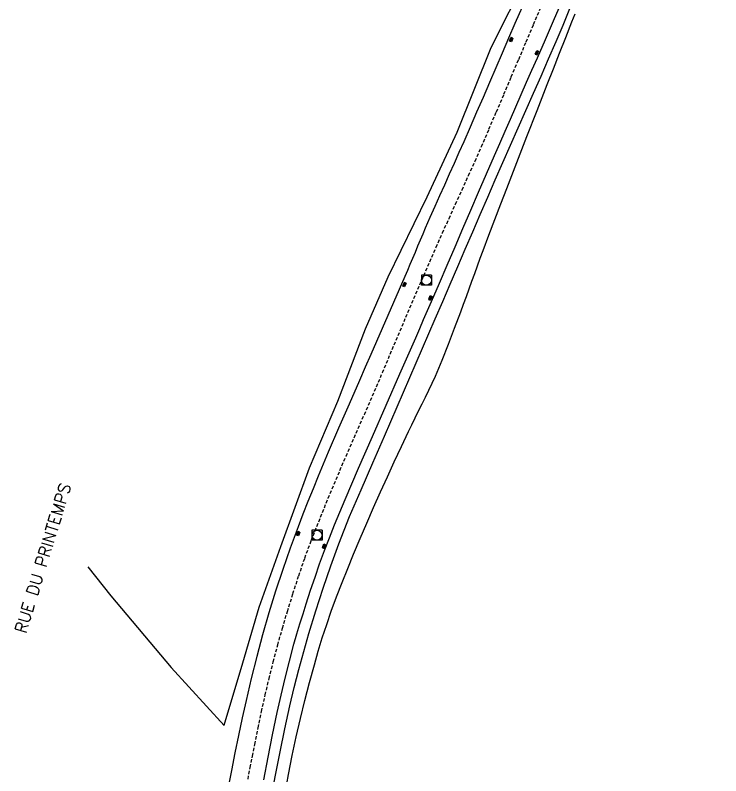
# Model space of a CAD drawing. Header units: millimetres. Extents: x 156000 to 157001, y 155000 to 156000.
# Drawn here: x 156782.9 to 156888.1, y 155356.9 to 155470.3 of the extents above; entities that cross this region are included whole.
import ezdxf

# ---------------------------------------------------------------- set-up
doc = ezdxf.new("R2010")
doc.units = ezdxf.units.MM
doc.linetypes.add('DASHED', pattern=[0.75, 0.5, -0.25])
doc.layers.get('0').update_dxf_attribs({"linetype": 'CONTINUOUS'})
for name, color, linetype in [('W0001', 6, 'DASHED'), ('W0008', 7, 'CONTINUOUS'), ('W0014', 7, 'CONTINUOUS'), ('W0211', 2, 'CONTINUOUS'), ('W0330', 7, 'CONTINUOUS'), ('W0401', 7, 'CONTINUOUS'), ('W0420', 7, 'CONTINUOUS'), ('W0989', 7, 'CONTINUOUS')]:
    doc.layers.add(name, color=color, linetype=linetype)
doc.styles.get("Standard").update_dxf_attribs({"font": 'romans.shx', "width": 0.85})

# ---------------------------------------------------------------- blocks, each defined once
blk = doc.blocks.new('T401')
for p, q in [((-0.3, 0.3), (0, 0.3)), ((-0.3, -0.25), (-0.3, 0.3)), ((-0.3, 0.15), (0, 0.15)), ((-0.3, 0), (0, 0)), ((0, 0.3), (0, -0.25)), ((-0.3, -0.15), (0, -0.15)), ((-0.3, -0.25), (-0.3, -0.3)), ((-0.3, -0.3), (0, -0.3)), ((0, -0.3), (0, -0.25))]:
    blk.add_line(p, q)
blk = doc.blocks.new('T420')
for p, q in [((0.75, 0.75), (-0.75, 0.75)), ((-0.75, 0.75), (-0.75, -0.75)), ((0.75, 0.75), (0.75, -0.75)), ((0.75, -0.75), (-0.75, -0.75))]:
    blk.add_line(p, q)
blk.add_ellipse((0, 0), major_axis=(-0.53, 0.53), ratio=1, start_param=3.926991, end_param=10.210176)

msp = doc.modelspace()

# ---------------------------------------------------------------- linework, layer by layer
at = {"layer": 'W0001'}
msp.add_lwpolyline([(156817.58, 155356.36), (156817.9, 155358.09), (156818.23, 155359.81), (156818.58, 155361.54), (156819.08, 155364), (156819.6, 155366.45), (156820.14, 155368.91), (156820.72, 155371.35), (156821.35, 155373.87), (156822.01, 155376.37), (156822.71, 155378.87), (156823.45, 155381.36), (156824.28, 155384.03), (156825.14, 155386.68), (156826.05, 155389.33), (156827.02, 155391.95), (156829.53, 155398.26), (156832.2, 155404.52), (156834.93, 155410.74), (156837.63, 155416.98), (156839.38, 155421.12), (156841.13, 155425.25), (156842.89, 155429.39), (156844.68, 155433.51), (156845.63, 155435.66), (156846.59, 155437.81), (156847.56, 155439.95), (156848.53, 155442.09), (156849.5, 155444.22), (156850.47, 155446.37), (156851.44, 155448.51), (156852.39, 155450.66), (156853.52, 155453.26), (156854.64, 155455.86), (156855.75, 155458.46), (156856.85, 155461.07), (156857.96, 155463.67), (156859.06, 155466.28), (156860.17, 155468.89), (156861.28, 155471.49)], dxfattribs=at)
at = {"layer": 'W0008'}
msp.add_lwpolyline([(156859.09, 155472.97), (156857.39, 155469.04), (156856.44, 155466.83), (156855.48, 155464.62), (156854.53, 155462.41), (156853.58, 155460.2), (156852.63, 155458), (156851.68, 155455.79), (156850.72, 155453.58), (156849.76, 155451.38), (156849.04, 155449.77), (156848.32, 155448.16), (156847.6, 155446.55), (156846.88, 155444.94), (156846.16, 155443.34), (156845.44, 155441.73), (156844.72, 155440.12), (156844.02, 155438.5), (156843.63, 155437.6), (156843.25, 155436.7), (156842.87, 155435.8), (156842.49, 155434.9), (156842.11, 155433.99), (156841.73, 155433.09), (156841.35, 155432.19), (156840.96, 155431.29), (156840.13, 155429.35), (156839.28, 155427.42), (156838.43, 155425.48), (156837.58, 155423.55), (156836.73, 155421.62), (156835.88, 155419.69), (156835.03, 155417.76), (156834.19, 155415.82), (156832.64, 155412.26), (156831.09, 155408.69), (156829.55, 155405.12), (156828.05, 155401.54), (156827.28, 155399.66), (156826.51, 155397.77), (156825.77, 155395.88), (156825.05, 155393.98), (156823.88, 155390.79), (156822.75, 155387.6), (156821.67, 155384.38), (156820.66, 155381.14), (156819.73, 155377.9), (156818.88, 155374.63), (156818.07, 155371.35), (156817.29, 155368.07), (156816.71, 155365.48), (156816.16, 155362.87), (156815.63, 155360.27), (156815.11, 155357.67), (156814.18, 155352.95)], dxfattribs=at)
at = {"layer": 'W0014'}
for points in [[(156819.96, 155356.28), (156820.58, 155359.63), (156821.23, 155362.98), (156821.92, 155366.31), (156822.5, 155368.87), (156823.11, 155371.43), (156823.76, 155373.97), (156824.43, 155376.51), (156824.86, 155378.02), (156825.31, 155379.53), (156825.78, 155381.03), (156826.26, 155382.52), (156826.91, 155384.52), (156827.57, 155386.5), (156828.26, 155388.48), (156828.98, 155390.45), (156829.72, 155392.36), (156830.49, 155394.26), (156831.28, 155396.15), (156832.07, 155398.04), (156834.08, 155402.74), (156836.12, 155407.43), (156838.18, 155412.1), (156840.23, 155416.79), (156840.82, 155418.13), (156841.41, 155419.48), (156842, 155420.83), (156842.59, 155422.18), (156843.18, 155423.53), (156843.77, 155424.88), (156844.36, 155426.22), (156844.94, 155427.57), (156846.12, 155430.29), (156847.29, 155433.01), (156848.46, 155435.73), (156849.63, 155438.45), (156850.8, 155441.17), (156851.97, 155443.88), (156853.15, 155446.6), (156854.33, 155449.32), (156855.12, 155451.14), (156855.92, 155452.96), (156856.72, 155454.78), (156857.53, 155456.6), (156858.33, 155458.43), (156859.13, 155460.25), (156859.93, 155462.07), (156860.73, 155463.89), (156861.93, 155466.65), (156863.12, 155469.41), (156864.32, 155472.17)], [(156821.03, 155353.53), (156821.7, 155356.98), (156822.37, 155360.43), (156823.07, 155363.88), (156823.83, 155367.31), (156824.47, 155370.02), (156825.16, 155372.72), (156825.88, 155375.41), (156826.65, 155378.09), (156827.68, 155381.46), (156828.77, 155384.82), (156829.91, 155388.15), (156831.13, 155391.47), (156832.73, 155395.52), (156834.44, 155399.52), (156836.18, 155403.51), (156837.92, 155407.51), (156838.86, 155409.7), (156839.8, 155411.88), (156840.75, 155414.07), (156841.7, 155416.26), (156842.66, 155418.44), (156843.61, 155420.63), (156844.56, 155422.81), (156845.51, 155425), (156846.63, 155427.59), (156847.75, 155430.18), (156848.86, 155432.77), (156849.98, 155435.37), (156851.1, 155437.96), (156852.22, 155440.55), (156853.34, 155443.14), (156854.46, 155445.73), (156855.59, 155448.31), (156856.73, 155450.89), (156857.86, 155453.46), (156859, 155456.04), (156860.14, 155458.61), (156861.28, 155461.19), (156862.4, 155463.77), (156863.52, 155466.36), (156864.56, 155468.79), (156865.58, 155471.24)]]:
    msp.add_lwpolyline(points, dxfattribs=at)
at = {"layer": 'W0211'}
msp.add_lwpolyline([(156823.1, 155354.25), (156823.63, 155357.07), (156824.18, 155359.89), (156824.77, 155362.69), (156825.39, 155365.39), (156826.05, 155368.08), (156826.74, 155370.76), (156827.47, 155373.43), (156828.05, 155375.44), (156828.66, 155377.43), (156829.31, 155379.42), (156829.98, 155381.39), (156830.77, 155383.54), (156831.6, 155385.66), (156832.46, 155387.78), (156833.33, 155389.89), (156834.3, 155392.23), (156835.3, 155394.55), (156836.31, 155396.87), (156837.33, 155399.18), (156838.36, 155401.44), (156839.4, 155403.69), (156840.45, 155405.94), (156841.51, 155408.18), (156842.01, 155409.21), (156842.52, 155410.24), (156843.03, 155411.27), (156843.54, 155412.3), (156844.05, 155413.33), (156844.56, 155414.36), (156845.04, 155415.4), (156845.52, 155416.45), (156846.52, 155418.82), (156847.47, 155421.21), (156848.38, 155423.62), (156849.3, 155426.02), (156849.72, 155427.16), (156850.15, 155428.3), (156850.56, 155429.44), (156850.97, 155430.59), (156851.39, 155431.73), (156851.8, 155432.88), (156852.22, 155434.02), (156852.64, 155435.16), (156853.51, 155437.48), (156854.39, 155439.8), (156855.27, 155442.11), (156856.16, 155444.43), (156857.67, 155448.3), (156859.18, 155452.17), (156860.7, 155456.04), (156862.22, 155459.91), (156863.13, 155462.25), (156864.04, 155464.59), (156864.96, 155466.93), (156865.89, 155469.27), (156866.38, 155470.46)], dxfattribs=at)
at = {"layer": 'W0330'}
for points in [[(156814, 155364.39), (156816.79, 155373.68), (156819.24, 155381.99), (156822.46, 155391.07), (156826.75, 155402.78), (156830.97, 155412.73), (156835.08, 155423.52), (156838.5, 155431.24), (156844.32, 155443.18), (156848.78, 155452.83), (156853.85, 155465.43), (156859.25, 155476.23), (156865.28, 155489.23), (156870.43, 155501.1), (156876.26, 155513.83), (156881.27, 155525.58), (156888.09, 155541.01)], [(156793.67, 155388), (156797.11, 155383.67), (156806.11, 155373.01), (156814, 155364.38)]]:
    msp.add_lwpolyline(points, dxfattribs=at)

# ---------------------------------------------------------------- block references
at = {"layer": 'W0401'}
for p, rotation in [((156856.7, 155466.68), 156.6546406343719), ((156860.8, 155464.62), 336.4748118851236), ((156840.78, 155430.14), 156.605190064781), ((156844.9, 155428.05), 336.548263739458), ((156824.93, 155393.02), 159.8317577683167), ((156829.08, 155391.04), 339.1139696596599)]:
    msp.add_blockref('T401', p, dxfattribs=dict(at, rotation=rotation))
at = {"layer": 'W0420'}
for p in [(156844.18, 155430.75), (156827.87, 155392.72)]:
    msp.add_blockref('T420', p, dxfattribs=at)

# ---------------------------------------------------------------- texts
at = {"layer": 'W0989'}
msp.add_text('RUE DU PRINTEMPS', height=1.75, rotation=73.0413, dxfattribs=at).set_placement((156784.44, 155377.98))

doc.saveas('drawing.dxf')
